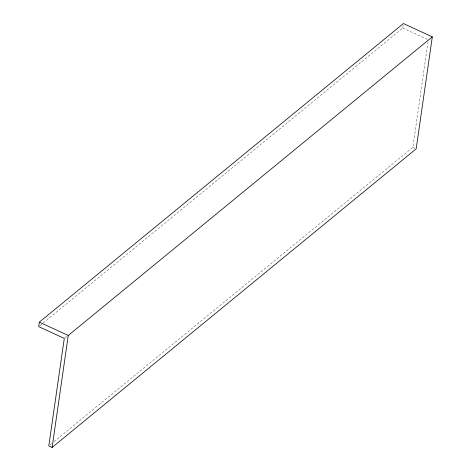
<?xml version="1.0" encoding="UTF-8"?>
<svg xmlns="http://www.w3.org/2000/svg" width="471" height="471" viewBox="0 0 471 471"><rect width="100%" height="100%" fill="white"/><g stroke="black" fill="none" stroke-linecap="round" stroke-linejoin="round"><path stroke-width="0.35" stroke-dasharray="2.35 1.77" d="M43.244 322.9L402.746 28.03L403.117 25.469M53.912 441.721L412.843 147.317L427.921 42.708M39.829 325.702L42.673 323.365M64.851 337.942L67.129 336.076M49.926 444.989L51.633 443.588M402.746 28.03L427.68 39.505M412.843 147.317L414.839 148.235"/><path stroke-width="0.71" d="M39.334 322.152L38.693 326.633L64.286 338.408L48.79 445.919L52.116 447.45L416.17 148.848L432.307 36.856L403.394 23.55L39.334 322.152L68.254 335.458L432.307 36.856M52.116 447.45L68.254 335.458"/></g></svg>
